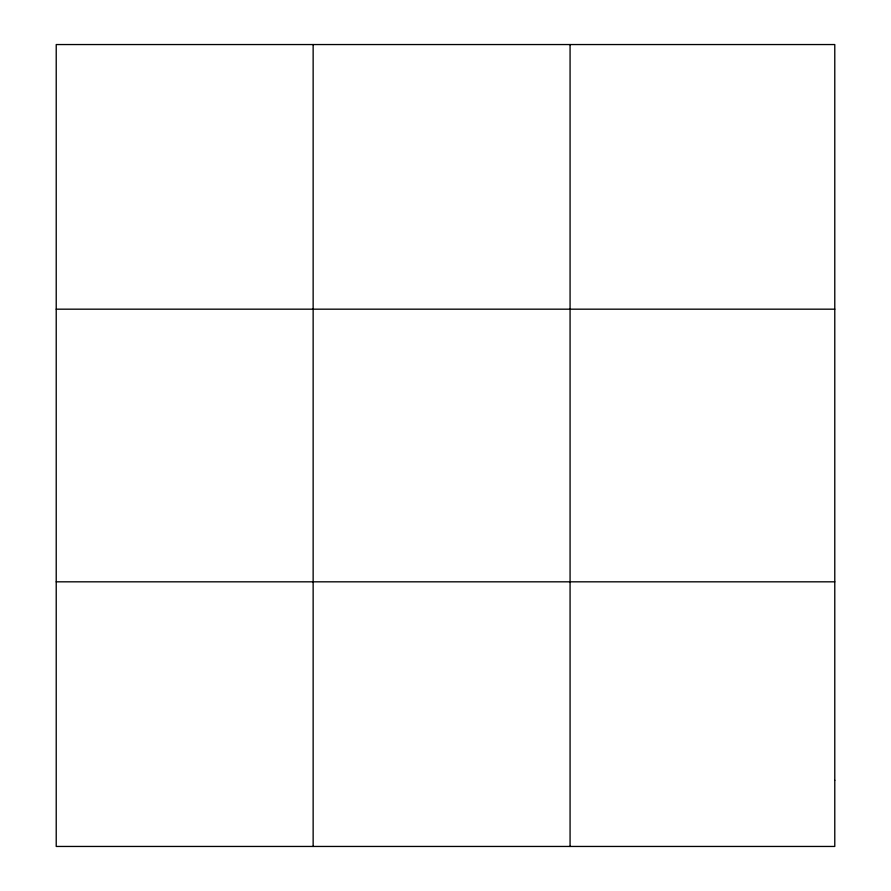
<?xml version="1.0" encoding="UTF-8"?>
<svg xmlns="http://www.w3.org/2000/svg" width="891" height="891" viewBox="0 0 891 891"><rect width="100%" height="100%" fill="white"/><g stroke="black" fill="none" stroke-linecap="round" stroke-linejoin="round"><path stroke-width="1.34" d="M313.142 846.45L313.142 44.55M570.073 846.45L570.073 44.55M56.222 309.177L834.778 309.177M56.222 581.823L834.778 581.823M834.778 780.293L834.778 846.45L56.222 846.45L56.222 44.55L834.778 44.55L834.778 780.293"/></g></svg>
